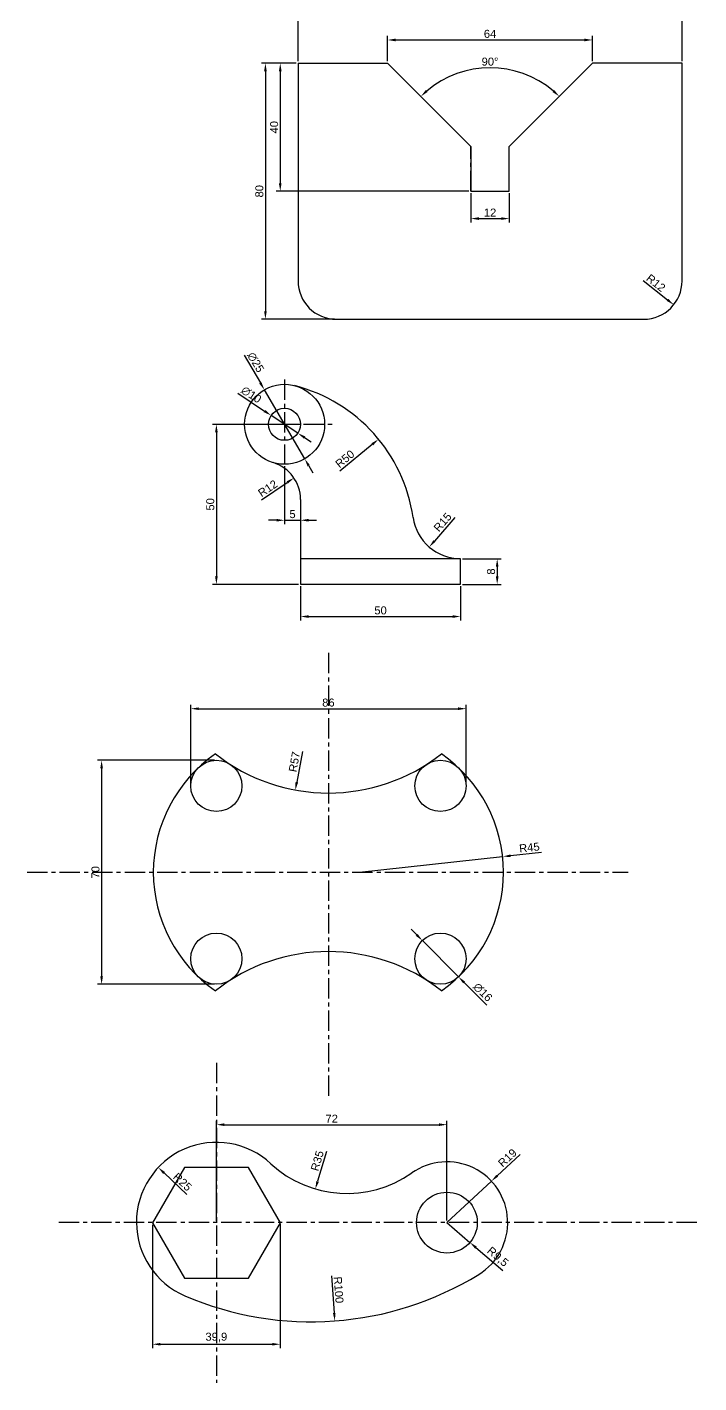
# Model space of a CAD drawing. Header units: millimetres. Extents: x 7 to 1809, y 7 to 1650.
# Drawn here: x 7.4 to 217.3, y 38.4 to 462.1 of the extents above; entities that cross this region are included whole.
import ezdxf

# ---------------------------------------------------------------- set-up
doc = ezdxf.new("R2010")
doc.units = ezdxf.units.MM
doc.header["$LTSCALE"] = 0.2
doc.linetypes.add('CENTER', pattern=[50.8, 31.75, -6.35, 6.35, -6.35])
doc.layers.add('中心线', color=1, linetype='CENTER')
doc.layers.add('尺寸线', color=5, linetype='Continuous')
doc.layers.add('可见的轮廓线', color=3, linetype='Continuous', lineweight=30)
doc.styles.get("Standard").update_dxf_attribs({"font": 'arial.ttf'})
doc.dimstyles.new('ISO-25', dxfattribs={"dimtxt": 2.5, "dimasz": 2.5, "dimexe": 1.25, "dimexo": 0.625, "dimtad": 1, "dimtxsty": 'Standard', "dimcen": 2.5, "dimadec": 0, "dimazin": 0, "dimtfac": 1, "dimtmove": 0, "dimatfit": 3, "dimfxl": 1, "dimarcsym": 0})

# ---------------------------------------------------------------- blocks, each defined once
blk = doc.blocks.new('*D138')
at = {"layer": 'Defpoints', "color": 0, "transparency": 16777216}
for p in [(138.61, 119.12), (66.61, 88.43), (138.61, 88.52)]:
    blk.add_point(p, dxfattribs=at)
at = {"layer": '尺寸线', "color": 0, "lineweight": -2, "transparency": 16777216}
for p, q in [((66.61, 89.06), (66.61, 120.37)), ((69.11, 119.12), (136.11, 119.12)), ((138.61, 89.14), (138.61, 120.37))]:
    blk.add_line(p, q, dxfattribs=at)
at = {"layer": '尺寸线', "color": 0, "transparency": 16777216}
for points in [[(69.11, 119.54), (69.11, 118.7), (66.61, 119.12)], [(136.11, 119.54), (136.11, 118.7), (138.61, 119.12)]]:
    blk.add_solid(points, dxfattribs=at)
at = {"layer": '尺寸线', "color": 0, "transparency": 16777216, "insert": (102.61, 121), "char_height": 2.5, "attachment_point": 5}
blk.add_mtext('72', dxfattribs=at)
blk = doc.blocks.new('*D139')
at = {"layer": 'Defpoints', "color": 0, "transparency": 16777216}
for p in [(48.41, 105.75), (66.61, 88.61)]:
    blk.add_point(p, dxfattribs=at)
at = {"layer": '尺寸线', "color": 0, "lineweight": -2, "transparency": 16777216}
blk.add_line((57.32, 97.35), (50.23, 104.03), dxfattribs=at)
at = {"layer": '尺寸线', "color": 0, "transparency": 16777216}
blk.add_solid([(50.51, 104.34), (49.94, 103.73), (48.41, 105.75)], dxfattribs=at)
at = {"layer": '尺寸线', "color": 0, "transparency": 16777216, "insert": (55.99, 101.22), "char_height": 2.5, "attachment_point": 5, "rotation": 316.7149}
blk.add_mtext('R25', dxfattribs=at)
blk = doc.blocks.new('*D140')
at = {"layer": 'Defpoints', "color": 0, "transparency": 16777216}
for p in [(96.19, 157.52), (103.58, 57.8)]:
    blk.add_point(p, dxfattribs=at)
at = {"layer": '尺寸线', "color": 0, "lineweight": -2, "transparency": 16777216}
blk.add_line((102.54, 71.92), (103.4, 60.29), dxfattribs=at)
at = {"layer": '尺寸线', "color": 0, "transparency": 16777216}
blk.add_solid([(103.81, 60.32), (102.98, 60.26), (103.58, 57.8)], dxfattribs=at)
at = {"layer": '尺寸线', "color": 0, "transparency": 16777216, "insert": (104.77, 67.49), "char_height": 2.5, "attachment_point": 5, "rotation": 274.2399}
blk.add_mtext('R100', dxfattribs=at)
blk = doc.blocks.new('*D141')
at = {"layer": 'Defpoints', "color": 0, "transparency": 16777216}
for p in [(107.41, 132.6), (97.5, 99.03)]:
    blk.add_point(p, dxfattribs=at)
at = {"layer": '尺寸线', "color": 0, "lineweight": -2, "transparency": 16777216}
blk.add_line((100.96, 110.77), (98.21, 101.43), dxfattribs=at)
at = {"layer": '尺寸线', "color": 0, "transparency": 16777216}
blk.add_solid([(97.81, 101.54), (98.61, 101.31), (97.5, 99.03)], dxfattribs=at)
at = {"layer": '尺寸线', "color": 0, "transparency": 16777216, "insert": (98.11, 107.83), "char_height": 2.5, "attachment_point": 5, "rotation": 73.5493}
blk.add_mtext('R35', dxfattribs=at)
blk = doc.blocks.new('*D142')
at = {"layer": 'Defpoints', "color": 0, "transparency": 16777216}
for p in [(152.5, 101.47), (138.61, 88.52)]:
    blk.add_point(p, dxfattribs=at)
at = {"layer": '尺寸线', "color": 0, "lineweight": -2, "transparency": 16777216}
for p, q in [((161.45, 109.81), (154.33, 103.18)), ((138.61, 88.52), (152.5, 101.47))]:
    blk.add_line(p, q, dxfattribs=at)
at = {"layer": '尺寸线', "color": 0, "transparency": 16777216}
blk.add_solid([(154.05, 103.48), (154.62, 102.88), (152.5, 101.47)], dxfattribs=at)
at = {"layer": '尺寸线', "color": 0, "transparency": 16777216, "insert": (157.51, 108.74), "char_height": 2.5, "attachment_point": 5, "rotation": 42.9944}
blk.add_mtext('R19', dxfattribs=at)
blk = doc.blocks.new('*D143')
at = {"layer": 'Defpoints', "color": 0, "transparency": 16777216}
for p in [(138.61, 88.52), (145.8, 82.31)]:
    blk.add_point(p, dxfattribs=at)
at = {"layer": '尺寸线', "color": 0, "lineweight": -2, "transparency": 16777216}
for p, q in [((138.61, 88.52), (145.8, 82.31)), ((156.11, 73.43), (147.69, 80.68))]:
    blk.add_line(p, q, dxfattribs=at)
at = {"layer": '尺寸线', "color": 0, "transparency": 16777216}
blk.add_solid([(147.97, 81), (147.42, 80.37), (145.8, 82.31)], dxfattribs=at)
at = {"layer": '尺寸线', "color": 0, "transparency": 16777216, "insert": (154.39, 77.72), "char_height": 2.5, "attachment_point": 5, "rotation": 319.2313}
blk.add_mtext('R9,5', dxfattribs=at)
blk = doc.blocks.new('*D144')
at = {"layer": 'Defpoints', "color": 0, "transparency": 16777216}
for p in [(46.61, 88.43), (86.51, 88.61), (86.51, 50.51)]:
    blk.add_point(p, dxfattribs=at)
at = {"layer": '尺寸线', "color": 0, "lineweight": -2, "transparency": 16777216}
for p, q in [((46.61, 87.81), (46.61, 49.26)), ((86.51, 87.98), (86.51, 49.26)), ((49.11, 50.51), (84.01, 50.51))]:
    blk.add_line(p, q, dxfattribs=at)
at = {"layer": '尺寸线', "color": 0, "transparency": 16777216}
for points in [[(49.11, 50.92), (49.11, 50.09), (46.61, 50.51)], [(84.01, 50.92), (84.01, 50.09), (86.51, 50.51)]]:
    blk.add_solid(points, dxfattribs=at)
at = {"layer": '尺寸线', "color": 0, "transparency": 16777216, "insert": (66.56, 52.63), "char_height": 2.5, "attachment_point": 5}
blk.add_mtext('39,9', dxfattribs=at)
blk = doc.blocks.new('*D145')
at = {"layer": 'Defpoints', "color": 0, "transparency": 16777216}
for p in [(144.58, 249.11), (58.58, 224.98), (144.58, 224.98)]:
    blk.add_point(p, dxfattribs=at)
at = {"layer": '尺寸线', "color": 0, "lineweight": -2, "transparency": 16777216}
for p, q in [((58.58, 225.61), (58.58, 250.36)), ((144.58, 225.61), (144.58, 250.36)), ((61.08, 249.11), (142.08, 249.11))]:
    blk.add_line(p, q, dxfattribs=at)
at = {"layer": '尺寸线', "color": 0, "transparency": 16777216}
for points in [[(61.08, 249.53), (61.08, 248.69), (58.58, 249.11)], [(142.08, 249.53), (142.08, 248.69), (144.58, 249.11)]]:
    blk.add_solid(points, dxfattribs=at)
at = {"layer": '尺寸线', "color": 0, "transparency": 16777216, "insert": (101.58, 251.01), "char_height": 2.5, "attachment_point": 5}
blk.add_mtext('86', dxfattribs=at)
blk = doc.blocks.new('*D134')
at = {"layer": 'Defpoints', "color": 0, "transparency": 16777216}
for p in [(66.58, 232.98), (30.72, 162.98), (66.58, 162.98)]:
    blk.add_point(p, dxfattribs=at)
at = {"layer": '尺寸线', "color": 0, "lineweight": -2, "transparency": 16777216}
for p, q in [((65.95, 232.98), (29.47, 232.98)), ((30.72, 230.48), (30.72, 165.48)), ((65.95, 162.98), (29.47, 162.98))]:
    blk.add_line(p, q, dxfattribs=at)
at = {"layer": '尺寸线', "color": 0, "transparency": 16777216}
for points in [[(30.3, 230.48), (31.13, 230.48), (30.72, 232.98)], [(30.3, 165.48), (31.13, 165.48), (30.72, 162.98)]]:
    blk.add_solid(points, dxfattribs=at)
at = {"layer": '尺寸线', "color": 0, "transparency": 16777216, "insert": (28.81, 197.98), "char_height": 2.5, "attachment_point": 5, "rotation": 90}
blk.add_mtext('70', dxfattribs=at)
blk = doc.blocks.new('*D146')
at = {"layer": 'Defpoints', "color": 0, "transparency": 16777216}
for p in [(130.93, 176.65), (142.22, 165.32)]:
    blk.add_point(p, dxfattribs=at)
at = {"layer": '尺寸线', "color": 0, "lineweight": -2, "transparency": 16777216}
for p, q in [((129.17, 178.42), (127.4, 180.19)), ((130.93, 176.65), (142.22, 165.32)), ((151.08, 156.42), (143.99, 163.54))]:
    blk.add_line(p, q, dxfattribs=at)
at = {"layer": '尺寸线', "color": 0, "transparency": 16777216}
for points in [[(129.46, 178.72), (128.87, 178.13), (130.93, 176.65)], [(144.28, 163.84), (143.69, 163.25), (142.22, 165.32)]]:
    blk.add_solid(points, dxfattribs=at)
at = {"layer": '尺寸线', "color": 0, "transparency": 16777216, "insert": (149.81, 160.49), "char_height": 2.5, "attachment_point": 5, "rotation": 314.8861}
blk.add_mtext('∅16', dxfattribs=at)
blk = doc.blocks.new('*D147')
at = {"layer": 'Defpoints', "color": 0, "transparency": 16777216}
for p in [(156.01, 202.89), (111.28, 197.98)]:
    blk.add_point(p, dxfattribs=at)
at = {"layer": '尺寸线', "color": 0, "lineweight": -2, "transparency": 16777216}
for p, q in [((168.18, 204.22), (158.5, 203.16)), ((111.28, 197.98), (156.01, 202.89))]:
    blk.add_line(p, q, dxfattribs=at)
at = {"layer": '尺寸线', "color": 0, "transparency": 16777216}
blk.add_solid([(158.45, 203.58), (158.54, 202.75), (156.01, 202.89)], dxfattribs=at)
at = {"layer": '尺寸线', "color": 0, "transparency": 16777216, "insert": (164.37, 205.72), "char_height": 2.5, "attachment_point": 5, "rotation": 6.26}
blk.add_mtext('R45', dxfattribs=at)
blk = doc.blocks.new('*D148')
at = {"layer": 'Defpoints', "color": 0, "transparency": 16777216}
for p in [(101.58, 279.76), (91.26, 223.7)]:
    blk.add_point(p, dxfattribs=at)
at = {"layer": '尺寸线', "color": 0, "lineweight": -2, "transparency": 16777216}
blk.add_line((93.47, 235.72), (91.71, 226.16), dxfattribs=at)
at = {"layer": '尺寸线', "color": 0, "transparency": 16777216}
blk.add_solid([(91.3, 226.23), (92.12, 226.08), (91.26, 223.7)], dxfattribs=at)
at = {"layer": '尺寸线', "color": 0, "transparency": 16777216, "insert": (90.95, 232.51), "char_height": 2.5, "attachment_point": 5, "rotation": 79.5671}
blk.add_mtext('R57', dxfattribs=at)
blk = doc.blocks.new('*D149')
at = {"layer": 'Defpoints', "color": 0, "transparency": 16777216}
for p in [(87.87, 337.97), (66.58, 287.97), (92.87, 287.97)]:
    blk.add_point(p, dxfattribs=at)
at = {"layer": '尺寸线', "color": 0, "lineweight": -2, "transparency": 16777216}
for p, q in [((87.25, 337.97), (65.33, 337.97)), ((66.58, 335.47), (66.58, 290.47)), ((92.25, 287.97), (65.33, 287.97))]:
    blk.add_line(p, q, dxfattribs=at)
at = {"layer": '尺寸线', "color": 0, "transparency": 16777216}
for points in [[(66.16, 335.47), (66.99, 335.47), (66.58, 337.97)], [(66.16, 290.47), (66.99, 290.47), (66.58, 287.97)]]:
    blk.add_solid(points, dxfattribs=at)
at = {"layer": '尺寸线', "color": 0, "transparency": 16777216, "insert": (64.68, 312.97), "char_height": 2.5, "attachment_point": 5, "rotation": 90}
blk.add_mtext('50', dxfattribs=at)
blk = doc.blocks.new('*D150')
at = {"layer": 'Defpoints', "color": 0, "transparency": 16777216}
for p in [(92.87, 287.97), (142.87, 287.97), (142.87, 277.91)]:
    blk.add_point(p, dxfattribs=at)
at = {"layer": '尺寸线', "color": 0, "lineweight": -2, "transparency": 16777216}
for p, q in [((92.87, 287.35), (92.87, 276.66)), ((142.87, 287.35), (142.87, 276.66)), ((95.37, 277.91), (140.37, 277.91))]:
    blk.add_line(p, q, dxfattribs=at)
at = {"layer": '尺寸线', "color": 0, "transparency": 16777216}
for points in [[(95.37, 278.32), (95.37, 277.49), (92.87, 277.91)], [(140.37, 278.32), (140.37, 277.49), (142.87, 277.91)]]:
    blk.add_solid(points, dxfattribs=at)
at = {"layer": '尺寸线', "color": 0, "transparency": 16777216, "insert": (117.87, 279.81), "char_height": 2.5, "attachment_point": 5}
blk.add_mtext('50', dxfattribs=at)
blk = doc.blocks.new('*D151')
at = {"layer": 'Defpoints', "color": 0, "transparency": 16777216}
for p in [(142.87, 295.97), (142.87, 287.97), (154.31, 287.97)]:
    blk.add_point(p, dxfattribs=at)
at = {"layer": '尺寸线', "color": 0, "lineweight": -2, "transparency": 16777216}
for p, q in [((143.5, 295.97), (155.56, 295.97)), ((154.31, 293.47), (154.31, 290.47)), ((143.5, 287.97), (155.56, 287.97))]:
    blk.add_line(p, q, dxfattribs=at)
at = {"layer": '尺寸线', "color": 0, "transparency": 16777216}
for points in [[(153.89, 293.47), (154.73, 293.47), (154.31, 295.97)], [(153.89, 290.47), (154.73, 290.47), (154.31, 287.97)]]:
    blk.add_solid(points, dxfattribs=at)
at = {"layer": '尺寸线', "color": 0, "transparency": 16777216, "insert": (152.41, 291.97), "char_height": 2.5, "attachment_point": 5, "rotation": 90}
blk.add_mtext('8', dxfattribs=at)
blk = doc.blocks.new('*D152')
at = {"layer": 'Defpoints', "color": 0, "transparency": 16777216}
for p in [(83.7, 340.73), (92.04, 335.21)]:
    blk.add_point(p, dxfattribs=at)
at = {"layer": '尺寸线', "color": 0, "lineweight": -2, "transparency": 16777216}
for p, q in [((73.24, 347.66), (81.62, 342.11)), ((92.04, 335.21), (83.7, 340.73)), ((94.13, 333.84), (96.21, 332.46))]:
    blk.add_line(p, q, dxfattribs=at)
at = {"layer": '尺寸线', "color": 0, "transparency": 16777216}
for points in [[(81.85, 342.46), (81.39, 341.77), (83.7, 340.73)], [(94.36, 334.18), (93.9, 333.49), (92.04, 335.21)]]:
    blk.add_solid(points, dxfattribs=at)
at = {"layer": '尺寸线', "color": 0, "transparency": 16777216, "insert": (77.48, 347.22), "char_height": 2.5, "attachment_point": 5, "rotation": 326.5054}
blk.add_mtext('∅10', dxfattribs=at)
blk = doc.blocks.new('*D153')
at = {"layer": 'Defpoints', "color": 0, "transparency": 16777216}
for p in [(81.57, 348.77), (94.18, 327.18)]:
    blk.add_point(p, dxfattribs=at)
at = {"layer": '尺寸线', "color": 0, "lineweight": -2, "transparency": 16777216}
for p, q in [((75.23, 359.62), (80.31, 350.93)), ((94.18, 327.18), (81.57, 348.77)), ((95.44, 325.02), (96.7, 322.86))]:
    blk.add_line(p, q, dxfattribs=at)
at = {"layer": '尺寸线', "color": 0, "transparency": 16777216}
for points in [[(80.67, 351.14), (79.95, 350.72), (81.57, 348.77)], [(95.8, 325.23), (95.08, 324.81), (94.18, 327.18)]]:
    blk.add_solid(points, dxfattribs=at)
at = {"layer": '尺寸线', "color": 0, "transparency": 16777216, "insert": (78.85, 357.35), "char_height": 2.5, "attachment_point": 5, "rotation": 300.2769}
blk.add_mtext('∅25', dxfattribs=at)
blk = doc.blocks.new('*D154')
at = {"layer": 'Defpoints', "color": 0, "transparency": 16777216}
for p in [(117.24, 333.32), (78.55, 301.65)]:
    blk.add_point(p, dxfattribs=at)
at = {"layer": '尺寸线', "color": 0, "lineweight": -2, "transparency": 16777216}
blk.add_line((105.14, 323.42), (115.3, 331.74), dxfattribs=at)
at = {"layer": '尺寸线', "color": 0, "transparency": 16777216}
blk.add_solid([(115.04, 332.06), (115.57, 331.42), (117.24, 333.32)], dxfattribs=at)
at = {"layer": '尺寸线', "color": 0, "transparency": 16777216, "insert": (106.73, 327.17), "char_height": 2.5, "attachment_point": 5, "rotation": 39.2983}
blk.add_mtext('R50', dxfattribs=at)
blk = doc.blocks.new('*D155')
at = {"layer": 'Defpoints', "color": 0, "transparency": 16777216}
for p in [(142.87, 310.97), (133.07, 299.62)]:
    blk.add_point(p, dxfattribs=at)
at = {"layer": '尺寸线', "color": 0, "lineweight": -2, "transparency": 16777216}
blk.add_line((141.07, 308.89), (134.7, 301.51), dxfattribs=at)
at = {"layer": '尺寸线', "color": 0, "transparency": 16777216}
blk.add_solid([(134.39, 301.79), (135.02, 301.24), (133.07, 299.62)], dxfattribs=at)
at = {"layer": '尺寸线', "color": 0, "transparency": 16777216, "insert": (137.27, 307.39), "char_height": 2.5, "attachment_point": 5, "rotation": 49.1904}
blk.add_mtext('R15', dxfattribs=at)
blk = doc.blocks.new('*D156')
at = {"layer": 'Defpoints', "color": 0, "transparency": 16777216}
for p in [(90.8, 321.23), (80.87, 314.5)]:
    blk.add_point(p, dxfattribs=at)
at = {"layer": '尺寸线', "color": 0, "lineweight": -2, "transparency": 16777216}
blk.add_line((80.71, 314.38), (88.74, 319.83), dxfattribs=at)
at = {"layer": '尺寸线', "color": 0, "transparency": 16777216}
blk.add_solid([(88.5, 320.17), (88.97, 319.48), (90.8, 321.23)], dxfattribs=at)
at = {"layer": '尺寸线', "color": 0, "transparency": 16777216, "insert": (82.63, 317.96), "char_height": 2.5, "attachment_point": 5, "rotation": 34.1524}
blk.add_mtext('R12', dxfattribs=at)
blk = doc.blocks.new('*D157')
at = {"layer": 'Defpoints', "color": 0, "transparency": 16777216}
for p in [(87.87, 325.47), (92.87, 314.5), (92.87, 308)]:
    blk.add_point(p, dxfattribs=at)
at = {"layer": '尺寸线', "color": 0, "lineweight": -2, "transparency": 16777216}
for p, q in [((87.87, 324.85), (87.87, 306.75)), ((92.87, 313.87), (92.87, 306.75)), ((85.37, 308), (82.87, 308)), ((87.87, 308), (92.87, 308)), ((95.37, 308), (97.87, 308))]:
    blk.add_line(p, q, dxfattribs=at)
at = {"layer": '尺寸线', "color": 0, "transparency": 16777216}
for points in [[(85.37, 308.42), (85.37, 307.59), (87.87, 308)], [(95.37, 308.42), (95.37, 307.59), (92.87, 308)]]:
    blk.add_solid(points, dxfattribs=at)
at = {"layer": '尺寸线', "color": 0, "transparency": 16777216, "insert": (90.37, 309.9), "char_height": 2.5, "attachment_point": 5}
blk.add_mtext('5', dxfattribs=at)
blk = doc.blocks.new('*D158')
at = {"layer": 'Defpoints', "color": 0, "transparency": 16777216}
for p in [(212.08, 467.09), (92.08, 450.81), (212.08, 450.81)]:
    blk.add_point(p, dxfattribs=at)
at = {"layer": '尺寸线', "color": 0, "lineweight": -2, "transparency": 16777216}
for p, q in [((92.08, 451.43), (92.08, 468.34)), ((94.58, 467.09), (209.58, 467.09)), ((212.08, 451.43), (212.08, 468.34))]:
    blk.add_line(p, q, dxfattribs=at)
at = {"layer": '尺寸线', "color": 0, "transparency": 16777216}
for points in [[(94.58, 467.51), (94.58, 466.67), (92.08, 467.09)], [(209.58, 467.51), (209.58, 466.67), (212.08, 467.09)]]:
    blk.add_solid(points, dxfattribs=at)
at = {"layer": '尺寸线', "color": 0, "transparency": 16777216, "insert": (152.08, 468.99), "char_height": 2.5, "attachment_point": 5}
blk.add_mtext('120', dxfattribs=at)
blk = doc.blocks.new('*D159')
at = {"layer": 'Defpoints', "color": 0, "transparency": 16777216}
for p in [(184.08, 458.08), (120.08, 450.81), (184.08, 450.81)]:
    blk.add_point(p, dxfattribs=at)
at = {"layer": '尺寸线', "color": 0, "lineweight": -2, "transparency": 16777216}
for p, q in [((120.08, 451.43), (120.08, 459.33)), ((122.58, 458.08), (181.58, 458.08)), ((184.08, 451.43), (184.08, 459.33))]:
    blk.add_line(p, q, dxfattribs=at)
at = {"layer": '尺寸线', "color": 0, "transparency": 16777216}
for points in [[(122.58, 458.5), (122.58, 457.66), (120.08, 458.08)], [(181.58, 458.5), (181.58, 457.66), (184.08, 458.08)]]:
    blk.add_solid(points, dxfattribs=at)
at = {"layer": '尺寸线', "color": 0, "transparency": 16777216, "insert": (152.08, 459.98), "char_height": 2.5, "attachment_point": 5}
blk.add_mtext('64', dxfattribs=at)
blk = doc.blocks.new('*D160')
at = {"layer": 'Defpoints', "color": 0, "transparency": 16777216}
for p in [(120.08, 450.81), (184.08, 450.81), (160, 448.36), (146.08, 424.81), (158.08, 424.81)]:
    blk.add_point(p, dxfattribs=at)
at = {"layer": '尺寸线', "color": 0, "lineweight": -2, "transparency": 16777216}
blk.add_arc((152.08, 418.81), 30.59, 49.6834, 130.3166, dxfattribs=at)
at = {"layer": '尺寸线', "color": 0, "transparency": 16777216}
for points in [[(132.57, 441.83), (132.01, 442.44), (130.45, 440.44)], [(172.16, 442.44), (171.59, 441.83), (173.71, 440.44)]]:
    blk.add_solid(points, dxfattribs=at)
at = {"layer": '尺寸线', "color": 0, "transparency": 16777216, "insert": (152.08, 451.3), "char_height": 2.5, "attachment_point": 5}
blk.add_mtext('90°', dxfattribs=at)
blk = doc.blocks.new('*D161')
at = {"layer": 'Defpoints', "color": 0, "transparency": 16777216}
for p in [(146.08, 410.81), (158.08, 410.81), (158.08, 402.26)]:
    blk.add_point(p, dxfattribs=at)
at = {"layer": '尺寸线', "color": 0, "lineweight": -2, "transparency": 16777216}
for p, q in [((146.08, 410.18), (146.08, 401.01)), ((158.08, 410.18), (158.08, 401.01)), ((148.58, 402.26), (155.58, 402.26))]:
    blk.add_line(p, q, dxfattribs=at)
at = {"layer": '尺寸线', "color": 0, "transparency": 16777216}
for points in [[(148.58, 402.68), (148.58, 401.85), (146.08, 402.26)], [(155.58, 402.68), (155.58, 401.85), (158.08, 402.26)]]:
    blk.add_solid(points, dxfattribs=at)
at = {"layer": '尺寸线', "color": 0, "transparency": 16777216, "insert": (152.08, 404.14), "char_height": 2.5, "attachment_point": 5}
blk.add_mtext('12', dxfattribs=at)
blk = doc.blocks.new('*D162')
at = {"layer": 'Defpoints', "color": 0, "transparency": 16777216}
for p in [(92.08, 450.81), (86.53, 410.81), (146.08, 410.81)]:
    blk.add_point(p, dxfattribs=at)
at = {"layer": '尺寸线', "color": 0, "lineweight": -2, "transparency": 16777216}
for p, q in [((91.46, 450.81), (85.28, 450.81)), ((86.53, 448.31), (86.53, 413.31)), ((145.46, 410.81), (85.28, 410.81))]:
    blk.add_line(p, q, dxfattribs=at)
at = {"layer": '尺寸线', "color": 0, "transparency": 16777216}
for points in [[(86.11, 448.31), (86.95, 448.31), (86.53, 450.81)], [(86.11, 413.31), (86.95, 413.31), (86.53, 410.81)]]:
    blk.add_solid(points, dxfattribs=at)
at = {"layer": '尺寸线', "color": 0, "transparency": 16777216, "insert": (84.63, 430.81), "char_height": 2.5, "attachment_point": 5, "rotation": 90}
blk.add_mtext('40', dxfattribs=at)
blk = doc.blocks.new('*D163')
at = {"layer": 'Defpoints', "color": 0, "transparency": 16777216}
for p in [(92.08, 450.81), (81.9, 370.81), (104.08, 370.81)]:
    blk.add_point(p, dxfattribs=at)
at = {"layer": '尺寸线', "color": 0, "lineweight": -2, "transparency": 16777216}
for p, q in [((91.46, 450.81), (80.65, 450.81)), ((81.9, 448.31), (81.9, 373.31)), ((103.46, 370.81), (80.65, 370.81))]:
    blk.add_line(p, q, dxfattribs=at)
at = {"layer": '尺寸线', "color": 0, "transparency": 16777216}
for points in [[(81.48, 448.31), (82.31, 448.31), (81.9, 450.81)], [(81.48, 373.31), (82.31, 373.31), (81.9, 370.81)]]:
    blk.add_solid(points, dxfattribs=at)
at = {"layer": '尺寸线', "color": 0, "transparency": 16777216, "insert": (80, 410.81), "char_height": 2.5, "attachment_point": 5, "rotation": 90}
blk.add_mtext('80', dxfattribs=at)
blk = doc.blocks.new('*D164')
at = {"layer": 'Defpoints', "color": 0, "transparency": 16777216}
for p in [(200.08, 382.81), (209.46, 375.33)]:
    blk.add_point(p, dxfattribs=at)
at = {"layer": '尺寸线', "color": 0, "lineweight": -2, "transparency": 16777216}
blk.add_line((199.93, 382.93), (207.51, 376.88), dxfattribs=at)
at = {"layer": '尺寸线', "color": 0, "transparency": 16777216}
blk.add_solid([(207.77, 377.21), (207.25, 376.56), (209.46, 375.33)], dxfattribs=at)
at = {"layer": '尺寸线', "color": 0, "transparency": 16777216, "insert": (203.91, 382.16), "char_height": 2.5, "attachment_point": 5, "rotation": 321.4371}
blk.add_mtext('R12', dxfattribs=at)

msp = doc.modelspace()

# ---------------------------------------------------------------- linework, layer by layer
at = {"layer": '中心线'}
for p, q in [((146.082, 410.806), (146.082, 424.806)), ((158.082, 410.806), (158.082, 424.806)), ((87.874, 351.97), (87.874, 325.474)), ((73.491, 337.974), (103.491, 337.974)), ((87.874, 337.974), (92.874, 337.974)), ((101.578, 266.519), (101.578, 127.391)), ((7.448, 197.983), (195.237, 197.983)), ((66.606, 138.432), (66.606, 38.432)), ((17.323, 88.605), (217.323, 88.605))]:
    msp.add_line(p, q, dxfattribs=at)
at = {"layer": '可见的轮廓线'}
for p, q in [((92.082, 450.806), (92.082, 382.806)), ((92.082, 450.806), (120.082, 450.806)), ((120.082, 450.806), (146.082, 424.806)), ((158.082, 424.806), (184.082, 450.806)), ((212.082, 450.806), (184.082, 450.806)), ((212.082, 382.806), (212.082, 450.806)), ((146.082, 424.806), (146.082, 410.806)), ((158.082, 410.806), (158.082, 424.806)), ((146.082, 410.806), (158.082, 410.806)), ((146.082, 410.806), (158.082, 410.806)), ((104.082, 370.806), (200.082, 370.806)), ((92.874, 314.496), (92.874, 287.974)), ((142.874, 295.974), (92.874, 295.974)), ((142.874, 287.974), (142.874, 295.974)), ((92.874, 287.974), (142.874, 287.974))]:
    msp.add_line(p, q, dxfattribs=at)
msp.add_lwpolyline([(56.606, 105.752), (46.606, 88.432), (56.606, 71.111), (76.606, 71.111), (86.606, 88.432), (76.606, 105.752)], close=True, dxfattribs=at)
for centre, radius in [((87.874, 337.974), 12.5), ((87.874, 337.974), 5), ((66.578, 224.983), 8), ((136.578, 224.983), 8), ((66.578, 170.983), 8), ((136.578, 170.983), 8), ((138.606, 88.518), 9.5)]:
    msp.add_circle(centre, radius, dxfattribs=at)
for centre, radius, start, end in [((104.082, 382.806), 12, 180, 270), ((200.082, 382.806), 12, 270, 0), ((78.546, 301.653), 50, 8.24488, 75.59637), ((80.874, 314.496), 12, 0, 73.39845), ((142.874, 310.974), 15, 188.24488, 270), ((91.876, 197.983), 45, 124.66114, 235.33886), ((101.578, 279.755), 57, 231.74244, 308.25756), ((111.28, 197.983), 45, 304.66114, 55.33886), ((101.578, 116.211), 57, 51.74244, 128.25756), ((66.606, 88.605), 25, 47.15237, 246.76885), ((107.409, 132.595), 35, 227.15237, 305.29034), ((138.606, 88.518), 19, 301.57839, 125.29034), ((96.189, 157.524), 100, 246.76885, 301.57839)]:
    msp.add_arc(centre, radius, start, end, dxfattribs=at)

# ---------------------------------------------------------------- dimensions: what is measured, and where the dimension line sits
at = {"layer": '尺寸线'}
for base, p1, p2, picture, middle in [((212.082, 467.091), (92.082, 450.806), (212.082, 450.806), '*D158', (152.082, 468.992)), ((184.082, 458.081), (120.082, 450.806), (184.082, 450.806), '*D159', (152.082, 459.982)), ((158.082, 402.264), (146.082, 410.806), (158.082, 410.806), '*D161', (152.082, 404.144)), ((92.874, 308.003), (87.874, 325.474), (92.874, 314.496), '*D157', (90.374, 309.899)), ((142.874, 277.908), (92.874, 287.974), (142.874, 287.974), '*D150', (117.874, 279.809)), ((144.578, 249.108), (58.578, 224.983), (144.578, 224.983), '*D145', (101.578, 251.01)), ((138.606, 119.119), (66.606, 88.432), (138.606, 88.518), '*D138', (102.606, 120.999)), ((86.506, 50.506), (46.606, 88.432), (86.506, 88.605), '*D144', (66.556, 52.633))]:
    dim = msp.add_linear_dim(base=base, p1=p1, p2=p2, dimstyle='ISO-25', dxfattribs=at)
    dim.commit()
    dim.dimension.update_dxf_attribs({"geometry": picture, "text_midpoint": middle})
for base, p1, p2, picture, middle in [((81.897, 370.806), (92.082, 450.806), (104.082, 370.806), '*D163', (79.995, 410.806)), ((86.529, 410.806), (92.082, 450.806), (146.082, 410.806), '*D162', (84.628, 430.806)), ((66.578, 287.974), (87.874, 337.974), (92.874, 287.974), '*D149', (64.677, 312.974)), ((154.309, 287.974), (142.874, 295.974), (142.874, 287.974), '*D151', (152.408, 291.974)), ((30.715, 162.983), (66.578, 232.983), (66.578, 162.983), '*D134', (28.814, 197.983))]:
    dim = msp.add_linear_dim(base=base, p1=p1, p2=p2, angle=90, dimstyle='ISO-25', dxfattribs=at)
    dim.commit()
    dim.dimension.update_dxf_attribs({"geometry": picture, "text_midpoint": middle})
dim = msp.add_angular_dim_2l(base=(160, 448.357), line1=((158.082, 424.806), (184.082, 450.806)), line2=((120.082, 450.806), (146.082, 424.806)), dimstyle='ISO-25', dxfattribs=at)
dim.commit()
dim.dimension.update_dxf_attribs({"geometry": '*D160', "text_midpoint": (152.082, 451.301)})
for center, mpoint, picture, middle in [((200.082, 382.806), (209.465, 375.325), '*D164', (202.741, 380.686)), ((78.546, 301.653), (117.239, 333.321), '*D154', (107.931, 325.703)), ((80.874, 314.496), (90.805, 321.232), '*D156', (83.689, 316.405)), ((142.874, 310.974), (133.071, 299.621), '*D155', (138.705, 306.146)), ((101.578, 279.755), (91.256, 223.698), '*D148', (92.816, 232.167)), ((96.189, 157.524), (103.583, 57.798), '*D140', (102.874, 67.35)), ((107.409, 132.595), (97.498, 99.028), '*D141', (99.939, 107.296)), ((66.606, 88.605), (48.407, 105.746), '*D139', (54.683, 99.835)), ((138.606, 88.518), (145.801, 82.315), '*D143', (152.996, 76.111))]:
    dim = msp.add_radius_dim(center=center, mpoint=mpoint, dimstyle='ISO-25', dxfattribs=at)
    dim.commit()
    dim.dimension.update_dxf_attribs({"geometry": picture, "text_midpoint": middle, "dimtype": 164})
for p1, p2, picture, middle in [((94.176, 327.179), (81.572, 348.769), '*D153', (78.845, 357.35)), ((92.044, 335.215), (83.704, 340.734), '*D152', (77.478, 347.218)), ((130.932, 176.651), (142.224, 165.315), '*D146', (149.813, 160.489))]:
    dim = msp.add_diameter_dim_2p(p1=p1, p2=p2, dimstyle='ISO-25', dxfattribs=at)
    dim.commit()
    dim.dimension.update_dxf_attribs({"geometry": picture, "text_midpoint": middle})
for center, mpoint, picture, middle in [((111.28, 197.983), (156.011, 202.89), '*D147', (164.375, 205.715)), ((138.606, 88.518), (152.503, 101.475), '*D142', (157.507, 108.74))]:
    dim = msp.add_radius_dim(center=center, mpoint=mpoint, dimstyle='ISO-25', dxfattribs=at)
    dim.commit()
    dim.dimension.update_dxf_attribs({"geometry": picture, "text_midpoint": middle})

doc.saveas('drawing.dxf')
